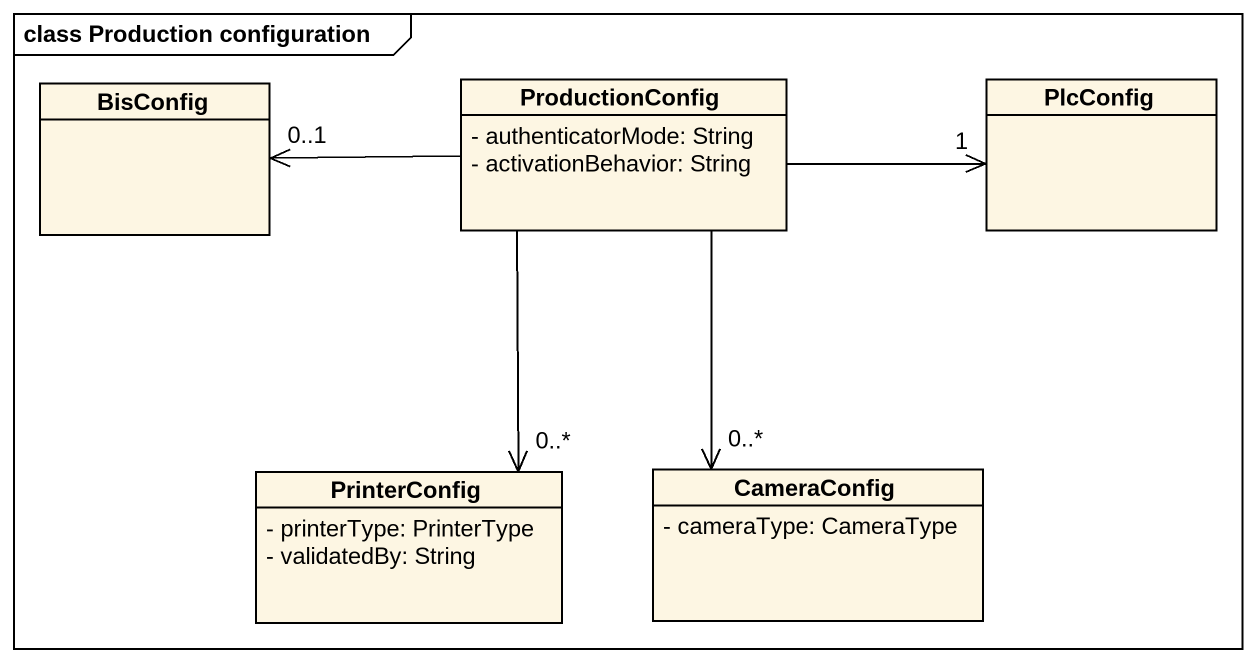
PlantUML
@startuml
mainframe class Production configuration
hide circle
hide empty members
skinparam classAttributeIconSize 0
class BisConfig
class ProductionConfig {
  - authenticatorMode: String
  - activationBehavior: String
}
class PlcConfig
class PrinterConfig {
  - printerType: PrinterType
  - validatedBy: String
}
class CameraConfig {
  - cameraType: CameraType
}
ProductionConfig -left-> "0..1" BisConfig
ProductionConfig -right-> "1" PlcConfig
ProductionConfig --> "0..*" PrinterConfig
ProductionConfig --> "0..*" CameraConfig
@enduml
